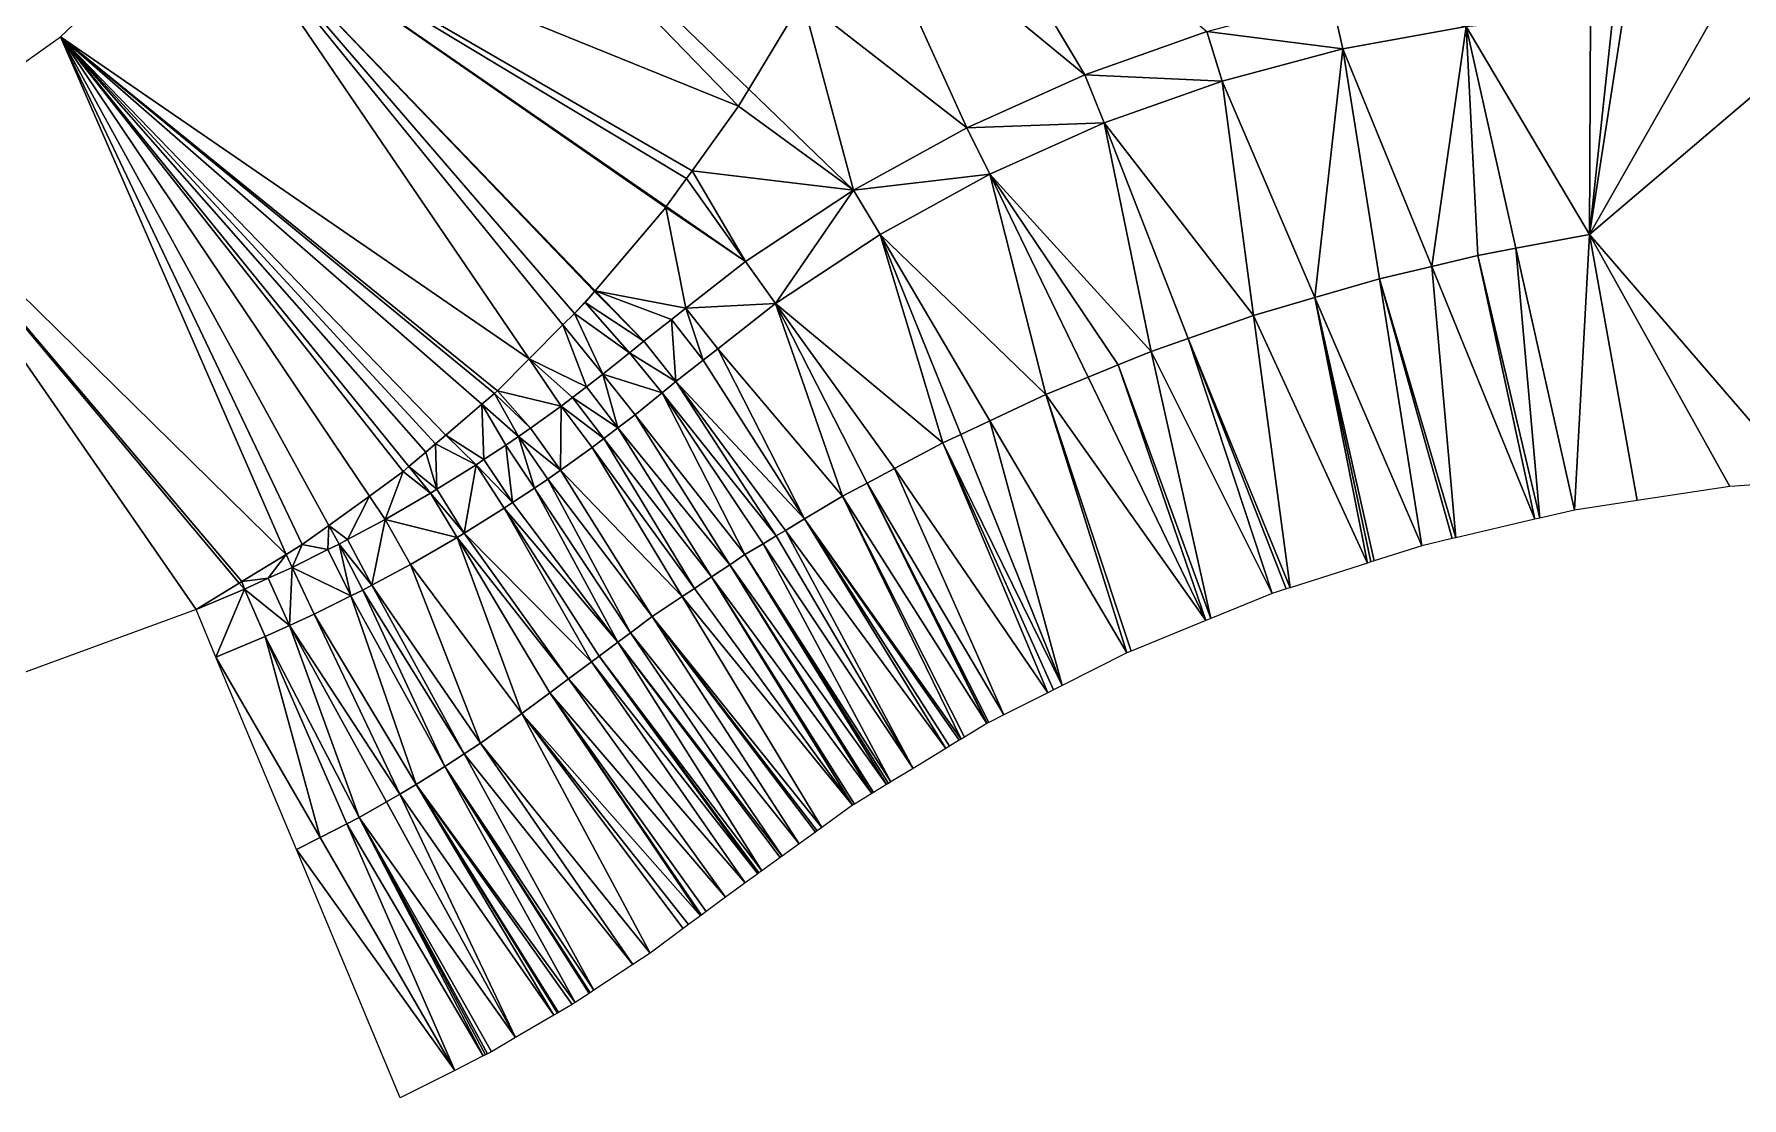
# Model space of a CAD drawing. Header units: millimetres. Extents: x 236046 to 236475, y 140480 to 140633.
# Drawn here: x 236217.02 to 236233.54, y 140528.39 to 140538.68 of the extents above; entities that cross this region are included whole.
import ezdxf

# ---------------------------------------------------------------- set-up
doc = ezdxf.new("R2010")
doc.units = ezdxf.units.MM
doc.layers.add('pas de calque', color=7, linetype='Continuous')

msp = doc.modelspace()

# ---------------------------------------------------------------- linework, layer by layer
at = {"layer": 'pas de calque'}
for points in [[(236218.74, 140540.048, 76.063), (236220.08, 140541.852, 76.058), (236223.834, 140537.98, 75.907), (236218.74, 140540.048, 76.063)], [(236223.934, 140538.145, 75.908), (236220.08, 140541.852, 76.058), (236224.455, 140539.011, 75.91), (236223.934, 140538.145, 75.908)], [(236223.834, 140537.98, 75.907), (236220.08, 140541.852, 76.058), (236223.934, 140538.145, 75.908), (236223.834, 140537.98, 75.907)], [(236224.992, 140540.088, 75.916), (236225.441, 140541.205, 75.924), (236227.187, 140538.284, 75.854), (236224.992, 140540.088, 75.916)], [(236227.187, 140538.284, 75.854), (236225.441, 140541.205, 75.924), (236228.366, 140538.702, 75.84), (236227.187, 140538.284, 75.854)], [(236224.455, 140539.011, 75.91), (236224.992, 140540.088, 75.916), (236226.045, 140537.772, 75.867), (236224.455, 140539.011, 75.91)], [(236224.992, 140540.088, 75.916), (236227.187, 140538.284, 75.854), (236226.045, 140537.772, 75.867), (236224.992, 140540.088, 75.916)], [(236217.276, 140538.653, 76.079), (236218.74, 140540.048, 76.063), (236221.811, 140535.538, 75.909), (236217.276, 140538.653, 76.079)], [(236218.74, 140540.048, 76.063), (236223.834, 140537.98, 75.907), (236223.386, 140537.356, 75.906), (236218.74, 140540.048, 76.063)], [(236223.333, 140537.282, 75.906), (236218.74, 140540.048, 76.063), (236223.386, 140537.356, 75.906), (236223.333, 140537.282, 75.906)], [(236223.137, 140537.01, 75.906), (236218.74, 140540.048, 76.063), (236223.333, 140537.282, 75.906), (236223.137, 140537.01, 75.906)], [(236223.137, 140537.01, 75.906), (236223.132, 140537.002, 75.906), (236218.74, 140540.048, 76.063), (236223.137, 140537.01, 75.906)], [(236218.74, 140540.048, 76.063), (236223.132, 140537.002, 75.906), (236222.449, 140536.196, 75.908), (236218.74, 140540.048, 76.063)], [(236218.74, 140540.048, 76.063), (236222.449, 140536.196, 75.908), (236222.443, 140536.189, 75.908), (236218.74, 140540.048, 76.063)], [(236222.247, 140535.977, 75.91), (236218.74, 140540.048, 76.063), (236222.443, 140536.189, 75.908), (236222.247, 140535.977, 75.91)], [(236222.247, 140535.977, 75.91), (236222.137, 140535.866, 75.909), (236218.74, 140540.048, 76.063), (236222.247, 140535.977, 75.91)], [(236221.811, 140535.538, 75.909), (236218.74, 140540.048, 76.063), (236222.137, 140535.866, 75.909), (236221.811, 140535.538, 75.909)], [(236224.948, 140537.169, 75.877), (236223.934, 140538.145, 75.908), (236224.455, 140539.011, 75.91), (236224.948, 140537.169, 75.877)], [(236224.455, 140539.011, 75.91), (236226.045, 140537.772, 75.867), (236224.948, 140537.169, 75.877), (236224.455, 140539.011, 75.91)], [(236228.366, 140538.702, 75.84), (236229.575, 140539.024, 75.824), (236229.684, 140538.535, 75.824), (236228.366, 140538.702, 75.84)], [(236229.575, 140539.024, 75.824), (236230.876, 140538.751, 75.806), (236229.684, 140538.535, 75.824), (236229.575, 140539.024, 75.824)], [(236232.071, 140536.741, 75.826), (236230.876, 140538.751, 75.806), (236232.081, 140538.87, 75.787), (236232.071, 140536.741, 75.826)], [(236232.071, 140536.741, 75.826), (236233.292, 140538.891, 75.766), (236234.51, 140538.815, 75.744), (236232.071, 140536.741, 75.826)], [(236233.292, 140538.891, 75.766), (236232.071, 140536.741, 75.826), (236232.401, 140538.886, 75.781), (236233.292, 140538.891, 75.766)], [(236232.071, 140536.741, 75.826), (236232.3, 140538.881, 75.783), (236232.401, 140538.886, 75.781), (236232.071, 140536.741, 75.826)], [(236232.071, 140536.741, 75.826), (236232.081, 140538.87, 75.787), (236232.3, 140538.881, 75.783), (236232.071, 140536.741, 75.826)], [(236234.131, 140534.353, 75.833), (236232.071, 140536.741, 75.826), (236234.51, 140538.815, 75.744), (236234.131, 140534.353, 75.833)], [(236219.46, 140533.648, 75.92), (236215.581, 140537.449, 76.089), (236217.276, 140538.653, 76.079), (236219.46, 140533.648, 75.92)], [(236221.504, 140535.23, 75.908), (236217.276, 140538.653, 76.079), (236221.811, 140535.538, 75.909), (236221.504, 140535.23, 75.908)], [(236221.504, 140535.23, 75.908), (236221.473, 140535.204, 75.908), (236217.276, 140538.653, 76.079), (236221.504, 140535.23, 75.908)], [(236221.351, 140535.1, 75.91), (236217.276, 140538.653, 76.079), (236221.473, 140535.204, 75.908), (236221.351, 140535.1, 75.91)], [(236221.002, 140534.801, 75.91), (236217.276, 140538.653, 76.079), (236221.351, 140535.1, 75.91), (236221.002, 140534.801, 75.91)], [(236217.276, 140538.653, 76.079), (236221.002, 140534.801, 75.91), (236220.904, 140534.718, 75.91), (236217.276, 140538.653, 76.079)], [(236220.809, 140534.636, 75.912), (236217.276, 140538.653, 76.079), (236220.904, 140534.718, 75.91), (236220.809, 140534.636, 75.912)], [(236217.276, 140538.653, 76.079), (236220.809, 140534.636, 75.912), (236220.647, 140534.497, 75.912), (236217.276, 140538.653, 76.079)], [(236220.647, 140534.497, 75.912), (236220.589, 140534.448, 75.912), (236217.276, 140538.653, 76.079), (236220.647, 140534.497, 75.912)], [(236217.276, 140538.653, 76.079), (236220.589, 140534.448, 75.912), (236220.264, 140534.212, 75.915), (236217.276, 140538.653, 76.079)], [(236220.264, 140534.212, 75.915), (236219.87, 140533.927, 75.917), (236217.276, 140538.653, 76.079), (236220.264, 140534.212, 75.915)], [(236219.87, 140533.927, 75.917), (236219.614, 140533.742, 75.919), (236217.276, 140538.653, 76.079), (236219.87, 140533.927, 75.917)], [(236219.614, 140533.742, 75.919), (236219.46, 140533.648, 75.92), (236217.276, 140538.653, 76.079), (236219.614, 140533.742, 75.919)], [(236228.366, 140538.702, 75.84), (236228.514, 140538.224, 75.84), (236227.187, 140538.284, 75.854), (236228.366, 140538.702, 75.84)], [(236229.684, 140538.535, 75.824), (236228.514, 140538.224, 75.84), (236228.366, 140538.702, 75.84), (236229.684, 140538.535, 75.824)], [(236230.543, 140536.432, 75.842), (236229.684, 140538.535, 75.824), (236230.876, 140538.751, 75.806), (236230.543, 140536.432, 75.842)], [(236230.99, 140536.539, 75.837), (236230.543, 140536.432, 75.842), (236230.876, 140538.751, 75.806), (236230.99, 140536.539, 75.837)], [(236230.99, 140536.539, 75.837), (236230.876, 140538.751, 75.806), (236231.357, 140536.608, 75.833), (236230.99, 140536.539, 75.837)], [(236231.357, 140536.608, 75.833), (236230.876, 140538.751, 75.806), (236232.071, 140536.741, 75.826), (236231.357, 140536.608, 75.833)], [(236229.413, 140536.133, 75.854), (236228.514, 140538.224, 75.84), (236229.684, 140538.535, 75.824), (236229.413, 140536.133, 75.854)], [(236229.413, 140536.133, 75.854), (236229.684, 140538.535, 75.824), (236230.037, 140536.311, 75.847), (236229.413, 140536.133, 75.854)], [(236230.037, 140536.311, 75.847), (236229.684, 140538.535, 75.824), (236230.543, 140536.432, 75.842), (236230.037, 140536.311, 75.847)], [(236226.045, 140537.772, 75.867), (236227.187, 140538.284, 75.854), (236227.373, 140537.819, 75.854), (236226.045, 140537.772, 75.867)], [(236227.373, 140537.819, 75.854), (236227.187, 140538.284, 75.854), (236228.514, 140538.224, 75.84), (236227.373, 140537.819, 75.854)], [(236223.934, 140538.145, 75.908), (236224.948, 140537.169, 75.877), (236223.834, 140537.98, 75.907), (236223.934, 140538.145, 75.908)], [(236228.514, 140538.224, 75.84), (236228.819, 140535.956, 75.86), (236227.373, 140537.819, 75.854), (236228.514, 140538.224, 75.84)], [(236228.819, 140535.956, 75.86), (236228.514, 140538.224, 75.84), (236229.413, 140536.133, 75.854), (236228.819, 140535.956, 75.86)], [(236223.834, 140537.98, 75.907), (236224.948, 140537.169, 75.877), (236223.386, 140537.356, 75.906), (236223.834, 140537.98, 75.907)], [(236226.045, 140537.772, 75.867), (236226.268, 140537.324, 75.867), (236224.948, 140537.169, 75.877), (236226.045, 140537.772, 75.867)], [(236226.268, 140537.324, 75.867), (236226.045, 140537.772, 75.867), (236227.373, 140537.819, 75.854), (236226.268, 140537.324, 75.867)], [(236227.373, 140537.819, 75.854), (236227.827, 140535.609, 75.871), (236226.268, 140537.324, 75.867), (236227.373, 140537.819, 75.854)], [(236227.827, 140535.609, 75.871), (236227.373, 140537.819, 75.854), (236228.188, 140535.735, 75.867), (236227.827, 140535.609, 75.871)], [(236228.188, 140535.735, 75.867), (236227.373, 140537.819, 75.854), (236228.819, 140535.956, 75.86), (236228.188, 140535.735, 75.867)], [(236219.46, 140533.648, 75.92), (236219.029, 140533.385, 75.924), (236215.581, 140537.449, 76.089), (236219.46, 140533.648, 75.92)], [(236219.004, 140533.37, 75.924), (236215.581, 140537.449, 76.089), (236219.029, 140533.385, 75.924), (236219.004, 140533.37, 75.924)], [(236219.004, 140533.37, 75.924), (236218.586, 140533.116, 75.928), (236215.581, 140537.449, 76.089), (236219.004, 140533.37, 75.924)], [(236215.581, 140537.449, 76.089), (236218.586, 140533.116, 75.928), (236216.542, 140532.368, 75.975), (236215.581, 140537.449, 76.089)], [(236223.333, 140537.282, 75.906), (236223.903, 140536.48, 75.887), (236223.137, 140537.01, 75.906), (236223.333, 140537.282, 75.906)], [(236223.386, 140537.356, 75.906), (236223.903, 140536.48, 75.887), (236223.333, 140537.282, 75.906), (236223.386, 140537.356, 75.906)], [(236223.386, 140537.356, 75.906), (236224.948, 140537.169, 75.877), (236223.903, 140536.48, 75.887), (236223.386, 140537.356, 75.906)], [(236225.206, 140536.741, 75.877), (236224.948, 140537.169, 75.877), (236226.268, 140537.324, 75.867), (236225.206, 140536.741, 75.877)], [(236226.268, 140537.324, 75.867), (236226.809, 140535.193, 75.882), (236225.206, 140536.741, 75.877), (236226.268, 140537.324, 75.867)], [(236226.268, 140537.324, 75.867), (236227.219, 140535.361, 75.877), (236226.809, 140535.193, 75.882), (236226.268, 140537.324, 75.867)], [(236226.268, 140537.324, 75.867), (236227.51, 140535.48, 75.874), (236227.219, 140535.361, 75.877), (236226.268, 140537.324, 75.867)], [(236226.268, 140537.324, 75.867), (236227.827, 140535.609, 75.871), (236227.51, 140535.48, 75.874), (236226.268, 140537.324, 75.867)], [(236224.195, 140536.074, 75.887), (236223.903, 140536.48, 75.887), (236224.948, 140537.169, 75.877), (236224.195, 140536.074, 75.887)], [(236224.948, 140537.169, 75.877), (236225.206, 140536.741, 75.877), (236224.195, 140536.074, 75.887), (236224.948, 140537.169, 75.877)], [(236222.449, 140536.196, 75.908), (236223.132, 140537.002, 75.906), (236223.326, 140536.029, 75.892), (236222.449, 140536.196, 75.908)], [(236223.132, 140537.002, 75.906), (236223.137, 140537.01, 75.906), (236223.903, 140536.48, 75.887), (236223.132, 140537.002, 75.906)], [(236223.903, 140536.48, 75.887), (236223.326, 140536.029, 75.892), (236223.132, 140537.002, 75.906), (236223.903, 140536.48, 75.887)], [(236224.195, 140536.074, 75.887), (236225.206, 140536.741, 75.877), (236225.813, 140534.727, 75.893), (236224.195, 140536.074, 75.887)], [(236225.813, 140534.727, 75.893), (236225.206, 140536.741, 75.877), (236225.987, 140534.808, 75.891), (236225.813, 140534.727, 75.893)], [(236225.987, 140534.808, 75.891), (236225.206, 140536.741, 75.877), (236226.268, 140534.94, 75.888), (236225.987, 140534.808, 75.891)], [(236225.206, 140536.741, 75.877), (236226.809, 140535.193, 75.882), (236226.268, 140534.94, 75.888), (236225.206, 140536.741, 75.877)], [(236231.925, 140534.076, 75.861), (236231.357, 140536.608, 75.833), (236232.071, 140536.741, 75.826), (236231.925, 140534.076, 75.861)], [(236232.532, 140534.168, 75.853), (236231.925, 140534.076, 75.861), (236232.071, 140536.741, 75.826), (236232.532, 140534.168, 75.853)], [(236232.532, 140534.168, 75.853), (236232.071, 140536.741, 75.826), (236233.427, 140534.303, 75.842), (236232.532, 140534.168, 75.853)], [(236232.071, 140536.741, 75.826), (236234.131, 140534.353, 75.833), (236233.427, 140534.303, 75.842), (236232.071, 140536.741, 75.826)], [(236223.903, 140536.48, 75.887), (236224.195, 140536.074, 75.887), (236223.326, 140536.029, 75.892), (236223.903, 140536.48, 75.887)], [(236230.99, 140536.539, 75.837), (236231.542, 140533.987, 75.866), (236230.543, 140536.432, 75.842), (236230.99, 140536.539, 75.837)], [(236231.589, 140533.998, 75.865), (236230.99, 140536.539, 75.837), (236231.357, 140536.608, 75.833), (236231.589, 140533.998, 75.865)], [(236231.589, 140533.998, 75.865), (236231.542, 140533.987, 75.866), (236230.99, 140536.539, 75.837), (236231.589, 140533.998, 75.865)], [(236231.357, 140536.608, 75.833), (236231.925, 140534.076, 75.861), (236231.589, 140533.998, 75.865), (236231.357, 140536.608, 75.833)], [(236229.413, 140536.133, 75.854), (236230.037, 140536.311, 75.847), (236230.446, 140533.731, 75.88), (236229.413, 140536.133, 75.854)], [(236230.037, 140536.311, 75.847), (236230.543, 140536.432, 75.842), (236230.778, 140533.808, 75.876), (236230.037, 140536.311, 75.847)], [(236230.446, 140533.731, 75.88), (236230.037, 140536.311, 75.847), (236230.741, 140533.8, 75.876), (236230.446, 140533.731, 75.88)], [(236230.778, 140533.808, 75.876), (236230.741, 140533.8, 75.876), (236230.037, 140536.311, 75.847), (236230.778, 140533.808, 75.876)], [(236230.778, 140533.808, 75.876), (236230.543, 140536.432, 75.842), (236231.542, 140533.987, 75.866), (236230.778, 140533.808, 75.876)], [(236222.443, 140536.189, 75.908), (236222.353, 140536.083, 75.909), (236222.247, 140535.977, 75.91), (236222.443, 140536.189, 75.908)], [(236222.918, 140535.709, 75.893), (236222.353, 140536.083, 75.909), (236222.443, 140536.189, 75.908), (236222.918, 140535.709, 75.893)], [(236222.443, 140536.189, 75.908), (236222.449, 140536.196, 75.908), (236222.918, 140535.709, 75.893), (236222.443, 140536.189, 75.908)], [(236222.449, 140536.196, 75.908), (236223.187, 140535.92, 75.892), (236222.918, 140535.709, 75.893), (236222.449, 140536.196, 75.908)], [(236222.449, 140536.196, 75.908), (236223.326, 140536.029, 75.892), (236223.187, 140535.92, 75.892), (236222.449, 140536.196, 75.908)], [(236229.413, 140536.133, 75.854), (236229.923, 140533.564, 75.887), (236228.819, 140535.956, 75.86), (236229.413, 140536.133, 75.854)], [(236229.954, 140533.574, 75.886), (236229.923, 140533.564, 75.887), (236229.413, 140536.133, 75.854), (236229.954, 140533.574, 75.886)], [(236229.986, 140533.584, 75.886), (236229.954, 140533.574, 75.886), (236229.413, 140536.133, 75.854), (236229.986, 140533.584, 75.886)], [(236229.413, 140536.133, 75.854), (236230.446, 140533.731, 75.88), (236229.986, 140533.584, 75.886), (236229.413, 140536.133, 75.854)], [(236222.524, 140535.39, 75.894), (236222.137, 140535.866, 75.909), (236222.247, 140535.977, 75.91), (236222.524, 140535.39, 75.894)], [(236222.247, 140535.977, 75.91), (236222.353, 140536.083, 75.909), (236222.78, 140535.598, 75.893), (236222.247, 140535.977, 75.91)], [(236222.247, 140535.977, 75.91), (236222.78, 140535.598, 75.893), (236222.524, 140535.39, 75.894), (236222.247, 140535.977, 75.91)], [(236222.353, 140536.083, 75.909), (236222.918, 140535.709, 75.893), (236222.78, 140535.598, 75.893), (236222.353, 140536.083, 75.909)], [(236223.187, 140535.92, 75.892), (236223.326, 140536.029, 75.892), (236223.495, 140535.526, 75.892), (236223.187, 140535.92, 75.892)], [(236223.634, 140535.635, 75.892), (236223.326, 140536.029, 75.892), (236224.195, 140536.074, 75.887), (236223.634, 140535.635, 75.892)], [(236223.495, 140535.526, 75.892), (236223.326, 140536.029, 75.892), (236223.634, 140535.635, 75.892), (236223.495, 140535.526, 75.892)], [(236224.195, 140536.074, 75.887), (236224.841, 140534.21, 75.904), (236223.634, 140535.635, 75.892), (236224.195, 140536.074, 75.887)], [(236224.195, 140536.074, 75.887), (236225.08, 140534.337, 75.901), (236224.841, 140534.21, 75.904), (236224.195, 140536.074, 75.887)], [(236225.08, 140534.337, 75.901), (236224.195, 140536.074, 75.887), (236225.344, 140534.477, 75.898), (236225.08, 140534.337, 75.901)], [(236224.195, 140536.074, 75.887), (236225.813, 140534.727, 75.893), (236225.344, 140534.477, 75.898), (236224.195, 140536.074, 75.887)], [(236228.188, 140535.735, 75.867), (236228.819, 140535.956, 75.86), (236229.173, 140533.325, 75.896), (236228.188, 140535.735, 75.867)], [(236228.819, 140535.956, 75.86), (236229.923, 140533.564, 75.887), (236229.173, 140533.325, 75.896), (236228.819, 140535.956, 75.86)], [(236221.811, 140535.538, 75.909), (236222.137, 140535.866, 75.909), (236222.365, 140535.268, 75.894), (236221.811, 140535.538, 75.909)], [(236222.137, 140535.866, 75.909), (236222.524, 140535.39, 75.894), (236222.365, 140535.268, 75.894), (236222.137, 140535.866, 75.909)], [(236223.187, 140535.92, 75.892), (236223.229, 140535.319, 75.893), (236222.918, 140535.709, 75.893), (236223.187, 140535.92, 75.892)], [(236223.187, 140535.92, 75.892), (236223.495, 140535.526, 75.892), (236223.229, 140535.319, 75.893), (236223.187, 140535.92, 75.892)], [(236222.78, 140535.598, 75.893), (236222.918, 140535.709, 75.893), (236223.229, 140535.319, 75.893), (236222.78, 140535.598, 75.893)], [(236223.495, 140535.526, 75.892), (236223.634, 140535.635, 75.892), (236224.474, 140533.991, 75.909), (236223.495, 140535.526, 75.892)], [(236224.474, 140533.991, 75.909), (236223.634, 140535.635, 75.892), (236224.841, 140534.21, 75.904), (236224.474, 140533.991, 75.909)], [(236228.188, 140535.735, 75.867), (236228.999, 140533.27, 75.899), (236227.827, 140535.609, 75.871), (236228.188, 140535.735, 75.867)], [(236228.999, 140533.27, 75.899), (236228.188, 140535.735, 75.867), (236229.135, 140533.313, 75.897), (236228.999, 140533.27, 75.899)], [(236229.135, 140533.313, 75.897), (236228.188, 140535.735, 75.867), (236229.173, 140533.325, 75.896), (236229.135, 140533.313, 75.897)], [(236222.121, 140535.082, 75.896), (236221.504, 140535.23, 75.908), (236221.811, 140535.538, 75.909), (236222.121, 140535.082, 75.896)], [(236221.811, 140535.538, 75.909), (236222.365, 140535.268, 75.894), (236222.23, 140535.165, 75.896), (236221.811, 140535.538, 75.909)], [(236221.811, 140535.538, 75.909), (236222.23, 140535.165, 75.896), (236222.121, 140535.082, 75.896), (236221.811, 140535.538, 75.909)], [(236222.524, 140535.39, 75.894), (236222.78, 140535.598, 75.893), (236223.096, 140535.21, 75.893), (236222.524, 140535.39, 75.894)], [(236222.78, 140535.598, 75.893), (236223.229, 140535.319, 75.893), (236223.096, 140535.21, 75.893), (236222.78, 140535.598, 75.893)], [(236223.229, 140535.319, 75.893), (236223.495, 140535.526, 75.892), (236224.474, 140533.991, 75.909), (236223.229, 140535.319, 75.893)], [(236227.219, 140535.361, 75.877), (236227.51, 140535.48, 75.874), (236228.359, 140533.008, 75.907), (236227.219, 140535.361, 75.877)], [(236227.827, 140535.609, 75.871), (236228.406, 140533.027, 75.907), (236227.51, 140535.48, 75.874), (236227.827, 140535.609, 75.871)], [(236228.359, 140533.008, 75.907), (236227.51, 140535.48, 75.874), (236228.406, 140533.027, 75.907), (236228.359, 140533.008, 75.907)], [(236228.406, 140533.027, 75.907), (236227.827, 140535.609, 75.871), (236228.999, 140533.27, 75.899), (236228.406, 140533.027, 75.907)], [(236222.668, 140534.87, 75.894), (236222.365, 140535.268, 75.894), (236222.524, 140535.39, 75.894), (236222.668, 140534.87, 75.894)], [(236222.524, 140535.39, 75.894), (236223.096, 140535.21, 75.893), (236222.834, 140534.997, 75.894), (236222.524, 140535.39, 75.894)], [(236222.524, 140535.39, 75.894), (236222.834, 140534.997, 75.894), (236222.668, 140534.87, 75.894), (236222.524, 140535.39, 75.894)], [(236223.096, 140535.21, 75.893), (236223.229, 140535.319, 75.893), (236224.2, 140533.827, 75.912), (236223.096, 140535.21, 75.893)], [(236224.289, 140533.88, 75.911), (236224.2, 140533.827, 75.912), (236223.229, 140535.319, 75.893), (236224.289, 140533.88, 75.911)], [(236224.474, 140533.991, 75.909), (236224.289, 140533.88, 75.911), (236223.229, 140535.319, 75.893), (236224.474, 140533.991, 75.909)], [(236228.359, 140533.008, 75.907), (236226.809, 140535.193, 75.882), (236227.219, 140535.361, 75.877), (236228.359, 140533.008, 75.907)], [(236221.473, 140535.204, 75.908), (236221.708, 140534.788, 75.898), (236221.351, 140535.1, 75.91), (236221.473, 140535.204, 75.908)], [(236221.823, 140534.869, 75.897), (236221.473, 140535.204, 75.908), (236221.504, 140535.23, 75.908), (236221.823, 140534.869, 75.897)], [(236221.823, 140534.869, 75.897), (236221.708, 140534.788, 75.898), (236221.473, 140535.204, 75.908), (236221.823, 140534.869, 75.897)], [(236221.823, 140534.869, 75.897), (236221.504, 140535.23, 75.908), (236222.121, 140535.082, 75.896), (236221.823, 140534.869, 75.897)], [(236222.533, 140534.767, 75.896), (236222.121, 140535.082, 75.896), (236222.23, 140535.165, 75.896), (236222.533, 140534.767, 75.896)], [(236222.365, 140535.268, 75.894), (236222.668, 140534.87, 75.894), (236222.23, 140535.165, 75.896), (236222.365, 140535.268, 75.894)], [(236222.23, 140535.165, 75.896), (236222.668, 140534.87, 75.894), (236222.533, 140534.767, 75.896), (236222.23, 140535.165, 75.896)], [(236223.096, 140535.21, 75.893), (236223.898, 140533.646, 75.915), (236222.834, 140534.997, 75.894), (236223.096, 140535.21, 75.893)], [(236223.898, 140533.646, 75.915), (236223.096, 140535.21, 75.893), (236224.073, 140533.75, 75.913), (236223.898, 140533.646, 75.915)], [(236224.073, 140533.75, 75.913), (236223.096, 140535.21, 75.893), (236224.2, 140533.827, 75.912), (236224.073, 140533.75, 75.913)], [(236227.593, 140532.695, 75.918), (236226.268, 140534.94, 75.888), (236226.809, 140535.193, 75.882), (236227.593, 140532.695, 75.918)], [(236227.593, 140532.695, 75.918), (236226.809, 140535.193, 75.882), (236227.635, 140532.712, 75.917), (236227.593, 140532.695, 75.918)], [(236227.635, 140532.712, 75.917), (236226.809, 140535.193, 75.882), (236228.359, 140533.008, 75.907), (236227.635, 140532.712, 75.917)], [(236221.002, 140534.801, 75.91), (236221.351, 140535.1, 75.91), (236221.372, 140534.564, 75.901), (236221.002, 140534.801, 75.91)], [(236221.583, 140534.704, 75.9), (236221.351, 140535.1, 75.91), (236221.708, 140534.788, 75.898), (236221.583, 140534.704, 75.9)], [(236221.583, 140534.704, 75.9), (236221.372, 140534.564, 75.901), (236221.351, 140535.1, 75.91), (236221.583, 140534.704, 75.9)], [(236222.113, 140534.462, 75.897), (236221.823, 140534.869, 75.897), (236222.121, 140535.082, 75.896), (236222.113, 140534.462, 75.897)], [(236222.121, 140535.082, 75.896), (236222.418, 140534.68, 75.896), (236222.113, 140534.462, 75.897), (236222.121, 140535.082, 75.896)], [(236222.418, 140534.68, 75.896), (236222.121, 140535.082, 75.896), (236222.533, 140534.767, 75.896), (236222.418, 140534.68, 75.896)], [(236223.75, 140533.547, 75.917), (236222.668, 140534.87, 75.894), (236222.834, 140534.997, 75.894), (236223.75, 140533.547, 75.917)], [(236223.898, 140533.646, 75.915), (236223.75, 140533.547, 75.917), (236222.834, 140534.997, 75.894), (236223.898, 140533.646, 75.915)], [(236221.297, 140534.514, 75.901), (236220.904, 140534.718, 75.91), (236221.002, 140534.801, 75.91), (236221.297, 140534.514, 75.901)], [(236221.297, 140534.514, 75.901), (236221.002, 140534.801, 75.91), (236221.372, 140534.564, 75.901), (236221.297, 140534.514, 75.901)], [(236221.823, 140534.869, 75.897), (236222.113, 140534.462, 75.897), (236221.708, 140534.788, 75.898), (236221.823, 140534.869, 75.897)], [(236223.575, 140533.43, 75.919), (236222.533, 140534.767, 75.896), (236222.668, 140534.87, 75.894), (236223.575, 140533.43, 75.919)], [(236222.668, 140534.87, 75.894), (236223.75, 140533.547, 75.917), (236223.575, 140533.43, 75.919), (236222.668, 140534.87, 75.894)], [(236226.968, 140532.38, 75.926), (236225.813, 140534.727, 75.893), (236225.987, 140534.808, 75.891), (236226.968, 140532.38, 75.926)], [(236225.987, 140534.808, 75.891), (236226.268, 140534.94, 75.888), (236226.968, 140532.38, 75.926), (236225.987, 140534.808, 75.891)], [(236227.593, 140532.695, 75.918), (236226.968, 140532.38, 75.926), (236226.268, 140534.94, 75.888), (236227.593, 140532.695, 75.918)], [(236220.917, 140534.278, 75.904), (236220.647, 140534.497, 75.912), (236220.809, 140534.636, 75.912), (236220.917, 140534.278, 75.904)], [(236220.809, 140534.636, 75.912), (236220.904, 140534.718, 75.91), (236220.917, 140534.278, 75.904), (236220.809, 140534.636, 75.912)], [(236220.904, 140534.718, 75.91), (236221.297, 140534.514, 75.901), (236220.917, 140534.278, 75.904), (236220.904, 140534.718, 75.91)], [(236221.583, 140534.704, 75.9), (236221.649, 140534.148, 75.901), (236221.372, 140534.564, 75.901), (236221.583, 140534.704, 75.9)], [(236221.708, 140534.788, 75.898), (236221.86, 140534.288, 75.9), (236221.583, 140534.704, 75.9), (236221.708, 140534.788, 75.898)], [(236221.583, 140534.704, 75.9), (236221.86, 140534.288, 75.9), (236221.649, 140534.148, 75.901), (236221.583, 140534.704, 75.9)], [(236222.113, 140534.462, 75.897), (236221.992, 140534.376, 75.898), (236221.708, 140534.788, 75.898), (236222.113, 140534.462, 75.897)], [(236221.708, 140534.788, 75.898), (236221.992, 140534.376, 75.898), (236221.86, 140534.288, 75.9), (236221.708, 140534.788, 75.898)], [(236222.418, 140534.68, 75.896), (236223.29, 140533.239, 75.923), (236222.113, 140534.462, 75.897), (236222.418, 140534.68, 75.896)], [(236223.41, 140533.319, 75.921), (236222.418, 140534.68, 75.896), (236222.533, 140534.767, 75.896), (236223.41, 140533.319, 75.921)], [(236223.29, 140533.239, 75.923), (236222.418, 140534.68, 75.896), (236223.41, 140533.319, 75.921), (236223.29, 140533.239, 75.923)], [(236223.41, 140533.319, 75.921), (236222.533, 140534.767, 75.896), (236223.575, 140533.43, 75.919), (236223.41, 140533.319, 75.921)], [(236226.83, 140532.31, 75.928), (236225.344, 140534.477, 75.898), (236225.813, 140534.727, 75.893), (236226.83, 140532.31, 75.928)], [(236225.813, 140534.727, 75.893), (236226.883, 140532.337, 75.927), (236226.83, 140532.31, 75.928), (236225.813, 140534.727, 75.893)], [(236226.883, 140532.337, 75.927), (236225.813, 140534.727, 75.893), (236226.968, 140532.38, 75.926), (236226.883, 140532.337, 75.927)], [(236220.855, 140534.24, 75.905), (236220.589, 140534.448, 75.912), (236220.647, 140534.497, 75.912), (236220.855, 140534.24, 75.905)], [(236220.647, 140534.497, 75.912), (236220.917, 140534.278, 75.904), (236220.855, 140534.24, 75.905), (236220.647, 140534.497, 75.912)], [(236220.917, 140534.278, 75.904), (236221.297, 140534.514, 75.901), (236221.181, 140533.853, 75.904), (236220.917, 140534.278, 75.904)], [(236221.181, 140533.853, 75.904), (236221.297, 140534.514, 75.901), (236221.568, 140534.094, 75.901), (236221.181, 140533.853, 75.904)], [(236221.372, 140534.564, 75.901), (236221.649, 140534.148, 75.901), (236221.297, 140534.514, 75.901), (236221.372, 140534.564, 75.901)], [(236221.568, 140534.094, 75.901), (236221.297, 140534.514, 75.901), (236221.649, 140534.148, 75.901), (236221.568, 140534.094, 75.901)], [(236225.344, 140534.477, 75.898), (236226.402, 140532.095, 75.934), (236225.08, 140534.337, 75.901), (236225.344, 140534.477, 75.898)], [(236225.344, 140534.477, 75.898), (236226.83, 140532.31, 75.928), (236226.402, 140532.095, 75.934), (236225.344, 140534.477, 75.898)], [(236220.416, 140533.986, 75.909), (236220.264, 140534.212, 75.915), (236220.589, 140534.448, 75.912), (236220.416, 140533.986, 75.909)], [(236220.855, 140534.24, 75.905), (236220.416, 140533.986, 75.909), (236220.589, 140534.448, 75.912), (236220.855, 140534.24, 75.905)], [(236222.791, 140532.89, 75.929), (236221.86, 140534.288, 75.9), (236221.992, 140534.376, 75.898), (236222.791, 140532.89, 75.929)], [(236223.001, 140533.046, 75.926), (236221.992, 140534.376, 75.898), (236222.113, 140534.462, 75.897), (236223.001, 140533.046, 75.926)], [(236223.001, 140533.046, 75.926), (236222.791, 140532.89, 75.929), (236221.992, 140534.376, 75.898), (236223.001, 140533.046, 75.926)], [(236223.001, 140533.046, 75.926), (236222.113, 140534.462, 75.897), (236223.29, 140533.239, 75.923), (236223.001, 140533.046, 75.926)], [(236226.237, 140532.011, 75.936), (236224.841, 140534.21, 75.904), (236225.08, 140534.337, 75.901), (236226.237, 140532.011, 75.936)], [(236225.08, 140534.337, 75.901), (236226.242, 140532.014, 75.936), (236226.237, 140532.011, 75.936), (236225.08, 140534.337, 75.901)], [(236225.08, 140534.337, 75.901), (236226.259, 140532.022, 75.936), (236226.242, 140532.014, 75.936), (236225.08, 140534.337, 75.901)], [(236225.08, 140534.337, 75.901), (236226.402, 140532.095, 75.934), (236226.259, 140532.022, 75.936), (236225.08, 140534.337, 75.901)], [(236220.264, 140534.212, 75.915), (236220.052, 140533.791, 75.912), (236219.87, 140533.927, 75.917), (236220.264, 140534.212, 75.915)], [(236220.052, 140533.791, 75.912), (236220.264, 140534.212, 75.915), (236220.416, 140533.986, 75.909), (236220.052, 140533.791, 75.912)], [(236220.416, 140533.986, 75.909), (236220.855, 140534.24, 75.905), (236221.112, 140533.811, 75.905), (236220.416, 140533.986, 75.909)], [(236221.181, 140533.853, 75.904), (236220.855, 140534.24, 75.905), (236220.917, 140534.278, 75.904), (236221.181, 140533.853, 75.904)], [(236220.855, 140534.24, 75.905), (236221.181, 140533.853, 75.904), (236221.112, 140533.811, 75.905), (236220.855, 140534.24, 75.905)], [(236222.667, 140532.798, 75.931), (236221.568, 140534.094, 75.901), (236221.649, 140534.148, 75.901), (236222.667, 140532.798, 75.931)], [(236222.667, 140532.798, 75.931), (236221.649, 140534.148, 75.901), (236221.86, 140534.288, 75.9), (236222.667, 140532.798, 75.931)], [(236222.667, 140532.798, 75.931), (236221.86, 140534.288, 75.9), (236222.791, 140532.89, 75.929), (236222.667, 140532.798, 75.931)], [(236224.841, 140534.21, 75.904), (236225.989, 140531.86, 75.94), (236224.474, 140533.991, 75.909), (236224.841, 140534.21, 75.904)], [(236224.841, 140534.21, 75.904), (236226.022, 140531.88, 75.94), (236225.989, 140531.86, 75.94), (236224.841, 140534.21, 75.904)], [(236226.237, 140532.011, 75.936), (236226.022, 140531.88, 75.94), (236224.841, 140534.21, 75.904), (236226.237, 140532.011, 75.936)], [(236220.052, 140533.791, 75.912), (236220.416, 140533.986, 75.909), (236220.288, 140533.35, 75.912), (236220.052, 140533.791, 75.912)], [(236220.416, 140533.986, 75.909), (236220.66, 140533.549, 75.909), (236220.288, 140533.35, 75.912), (236220.416, 140533.986, 75.909)], [(236220.416, 140533.986, 75.909), (236221.112, 140533.811, 75.905), (236220.66, 140533.549, 75.909), (236220.416, 140533.986, 75.909)], [(236221.181, 140533.853, 75.904), (236221.568, 140534.094, 75.901), (236222.413, 140532.608, 75.934), (236221.181, 140533.853, 75.904)], [(236221.568, 140534.094, 75.901), (236222.488, 140532.664, 75.933), (236222.413, 140532.608, 75.934), (236221.568, 140534.094, 75.901)], [(236222.488, 140532.664, 75.933), (236221.568, 140534.094, 75.901), (236222.667, 140532.798, 75.931), (236222.488, 140532.664, 75.933)], [(236224.289, 140533.88, 75.911), (236224.474, 140533.991, 75.909), (236225.842, 140531.771, 75.942), (236224.289, 140533.88, 75.911)], [(236225.842, 140531.771, 75.942), (236224.474, 140533.991, 75.909), (236225.877, 140531.792, 75.942), (236225.842, 140531.771, 75.942)], [(236225.877, 140531.792, 75.942), (236224.474, 140533.991, 75.909), (236225.971, 140531.85, 75.94), (236225.877, 140531.792, 75.942)], [(236225.971, 140531.85, 75.94), (236224.474, 140533.991, 75.909), (236225.989, 140531.86, 75.94), (236225.971, 140531.85, 75.94)], [(236219.87, 140533.927, 75.917), (236219.863, 140533.694, 75.914), (236219.614, 140533.742, 75.919), (236219.87, 140533.927, 75.917)], [(236219.863, 140533.694, 75.914), (236219.87, 140533.927, 75.917), (236219.97, 140533.747, 75.913), (236219.863, 140533.694, 75.914)], [(236219.97, 140533.747, 75.913), (236219.87, 140533.927, 75.917), (236220.052, 140533.791, 75.912), (236219.97, 140533.747, 75.913)], [(236220.66, 140533.549, 75.909), (236221.112, 140533.811, 75.905), (236221.74, 140532.108, 75.942), (236220.66, 140533.549, 75.909)], [(236221.181, 140533.853, 75.904), (236222.192, 140532.444, 75.937), (236221.112, 140533.811, 75.905), (236221.181, 140533.853, 75.904)], [(236221.112, 140533.811, 75.905), (236222.011, 140532.309, 75.939), (236221.74, 140532.108, 75.942), (236221.112, 140533.811, 75.905)], [(236222.192, 140532.444, 75.937), (236222.011, 140532.309, 75.939), (236221.112, 140533.811, 75.905), (236222.192, 140532.444, 75.937)], [(236221.181, 140533.853, 75.904), (236222.413, 140532.608, 75.934), (236222.192, 140532.444, 75.937), (236221.181, 140533.853, 75.904)], [(236224.2, 140533.827, 75.912), (236225.526, 140531.578, 75.947), (236224.073, 140533.75, 75.913), (236224.2, 140533.827, 75.912)], [(236224.2, 140533.827, 75.912), (236224.289, 140533.88, 75.911), (236225.526, 140531.578, 75.947), (236224.2, 140533.827, 75.912)], [(236225.526, 140531.578, 75.947), (236224.289, 140533.88, 75.911), (236225.842, 140531.771, 75.942), (236225.526, 140531.578, 75.947)], [(236219.284, 140533.416, 75.92), (236219.029, 140533.385, 75.924), (236219.46, 140533.648, 75.92), (236219.284, 140533.416, 75.92)], [(236219.46, 140533.648, 75.92), (236219.515, 140533.522, 75.918), (236219.284, 140533.416, 75.92), (236219.46, 140533.648, 75.92)], [(236219.46, 140533.648, 75.92), (236219.614, 140533.742, 75.919), (236219.515, 140533.522, 75.918), (236219.46, 140533.648, 75.92)], [(236219.515, 140533.522, 75.918), (236219.614, 140533.742, 75.919), (236219.863, 140533.694, 75.914), (236219.515, 140533.522, 75.918)], [(236219.515, 140533.522, 75.918), (236219.863, 140533.694, 75.914), (236220.085, 140533.246, 75.914), (236219.515, 140533.522, 75.918)], [(236220.085, 140533.246, 75.914), (236219.863, 140533.694, 75.914), (236219.97, 140533.747, 75.913), (236220.085, 140533.246, 75.914)], [(236219.97, 140533.747, 75.913), (236220.052, 140533.791, 75.912), (236220.288, 140533.35, 75.912), (236219.97, 140533.747, 75.913)], [(236219.97, 140533.747, 75.913), (236220.288, 140533.35, 75.912), (236220.199, 140533.302, 75.913), (236219.97, 140533.747, 75.913)], [(236220.085, 140533.246, 75.914), (236219.97, 140533.747, 75.913), (236220.199, 140533.302, 75.913), (236220.085, 140533.246, 75.914)], [(236223.75, 140533.547, 75.917), (236223.898, 140533.646, 75.915), (236225.267, 140531.421, 75.951), (236223.75, 140533.547, 75.917)], [(236223.898, 140533.646, 75.915), (236224.073, 140533.75, 75.913), (236225.311, 140531.448, 75.95), (236223.898, 140533.646, 75.915)], [(236225.267, 140531.421, 75.951), (236223.898, 140533.646, 75.915), (236225.287, 140531.433, 75.95), (236225.267, 140531.421, 75.951)], [(236225.311, 140531.448, 75.95), (236225.287, 140531.433, 75.95), (236223.898, 140533.646, 75.915), (236225.311, 140531.448, 75.95)], [(236225.311, 140531.448, 75.95), (236224.073, 140533.75, 75.913), (236225.526, 140531.578, 75.947), (236225.311, 140531.448, 75.95)], [(236219.492, 140532.961, 75.92), (236219.284, 140533.416, 75.92), (236219.515, 140533.522, 75.918), (236219.492, 140532.961, 75.92)], [(236219.492, 140532.961, 75.92), (236219.515, 140533.522, 75.918), (236219.73, 140533.07, 75.918), (236219.492, 140532.961, 75.92)], [(236219.515, 140533.522, 75.918), (236220.085, 140533.246, 75.914), (236219.73, 140533.07, 75.918), (236219.515, 140533.522, 75.918)], [(236221.338, 140531.823, 75.947), (236220.288, 140533.35, 75.912), (236220.66, 140533.549, 75.909), (236221.338, 140531.823, 75.947)], [(236221.338, 140531.823, 75.947), (236220.66, 140533.549, 75.909), (236221.74, 140532.108, 75.942), (236221.338, 140531.823, 75.947)], [(236225.124, 140531.334, 75.953), (236223.575, 140533.43, 75.919), (236223.75, 140533.547, 75.917), (236225.124, 140531.334, 75.953)], [(236223.75, 140533.547, 75.917), (236225.141, 140531.345, 75.952), (236225.124, 140531.334, 75.953), (236223.75, 140533.547, 75.917)], [(236223.75, 140533.547, 75.917), (236225.267, 140531.421, 75.951), (236225.141, 140531.345, 75.952), (236223.75, 140533.547, 75.917)], [(236219.054, 140533.311, 75.923), (236218.586, 140533.116, 75.928), (236219.004, 140533.37, 75.924), (236219.054, 140533.311, 75.923)], [(236218.586, 140533.116, 75.928), (236219.054, 140533.311, 75.923), (236218.779, 140532.654, 75.928), (236218.586, 140533.116, 75.928)], [(236218.779, 140532.654, 75.928), (236219.054, 140533.311, 75.923), (236219.254, 140532.853, 75.923), (236218.779, 140532.654, 75.928)], [(236219.029, 140533.385, 75.924), (236219.054, 140533.311, 75.923), (236219.004, 140533.37, 75.924), (236219.029, 140533.385, 75.924)], [(236219.054, 140533.311, 75.923), (236219.029, 140533.385, 75.924), (236219.284, 140533.416, 75.92), (236219.054, 140533.311, 75.923)], [(236219.492, 140532.961, 75.92), (236219.054, 140533.311, 75.923), (236219.284, 140533.416, 75.92), (236219.492, 140532.961, 75.92)], [(236219.254, 140532.853, 75.923), (236219.054, 140533.311, 75.923), (236219.492, 140532.961, 75.92), (236219.254, 140532.853, 75.923)], [(236221.182, 140531.72, 75.949), (236220.199, 140533.302, 75.913), (236220.288, 140533.35, 75.912), (236221.182, 140531.72, 75.949)], [(236221.182, 140531.72, 75.949), (236220.288, 140533.35, 75.912), (236221.338, 140531.823, 75.947), (236221.182, 140531.72, 75.949)], [(236223.29, 140533.239, 75.923), (236223.41, 140533.319, 75.921), (236224.939, 140531.221, 75.955), (236223.29, 140533.239, 75.923)], [(236223.41, 140533.319, 75.921), (236223.575, 140533.43, 75.919), (236224.939, 140531.221, 75.955), (236223.41, 140533.319, 75.921)], [(236223.575, 140533.43, 75.919), (236224.958, 140531.233, 75.955), (236224.939, 140531.221, 75.955), (236223.575, 140533.43, 75.919)], [(236224.958, 140531.233, 75.955), (236223.575, 140533.43, 75.919), (236225.124, 140531.334, 75.953), (236224.958, 140531.233, 75.955)], [(236219.73, 140533.07, 75.918), (236220.085, 140533.246, 75.914), (236220.715, 140531.422, 75.955), (236219.73, 140533.07, 75.918)], [(236220.995, 140531.596, 75.951), (236220.085, 140533.246, 75.914), (236220.199, 140533.302, 75.913), (236220.995, 140531.596, 75.951)], [(236220.995, 140531.596, 75.951), (236220.715, 140531.422, 75.955), (236220.085, 140533.246, 75.914), (236220.995, 140531.596, 75.951)], [(236221.182, 140531.72, 75.949), (236220.995, 140531.596, 75.951), (236220.199, 140533.302, 75.913), (236221.182, 140531.72, 75.949)], [(236223.001, 140533.046, 75.926), (236223.29, 140533.239, 75.923), (236224.642, 140531.007, 75.96), (236223.001, 140533.046, 75.926)], [(236224.642, 140531.007, 75.96), (236223.29, 140533.239, 75.923), (236224.939, 140531.221, 75.955), (236224.642, 140531.007, 75.96)], [(236219.492, 140532.961, 75.92), (236219.73, 140533.07, 75.918), (236220.558, 140531.33, 75.957), (236219.492, 140532.961, 75.92)], [(236220.558, 140531.33, 75.957), (236219.73, 140533.07, 75.918), (236220.715, 140531.422, 75.955), (236220.558, 140531.33, 75.957)], [(236224.423, 140530.848, 75.963), (236222.791, 140532.89, 75.929), (236223.001, 140533.046, 75.926), (236224.423, 140530.848, 75.963)], [(236223.001, 140533.046, 75.926), (236224.581, 140530.963, 75.961), (236224.423, 140530.848, 75.963), (236223.001, 140533.046, 75.926)], [(236224.598, 140530.975, 75.961), (236224.581, 140530.963, 75.961), (236223.001, 140533.046, 75.926), (236224.598, 140530.975, 75.961)], [(236224.598, 140530.975, 75.961), (236223.001, 140533.046, 75.926), (236224.642, 140531.007, 75.96), (236224.598, 140530.975, 75.961)], [(236219.787, 140530.91, 75.966), (236218.779, 140532.654, 75.928), (236219.254, 140532.853, 75.923), (236219.787, 140530.91, 75.966)], [(236220.165, 140531.104, 75.961), (236219.254, 140532.853, 75.923), (236219.492, 140532.961, 75.92), (236220.165, 140531.104, 75.961)], [(236219.787, 140530.91, 75.966), (236219.254, 140532.853, 75.923), (236220.046, 140531.043, 75.963), (236219.787, 140530.91, 75.966)], [(236220.165, 140531.104, 75.961), (236220.046, 140531.043, 75.963), (236219.254, 140532.853, 75.923), (236220.165, 140531.104, 75.961)], [(236220.165, 140531.104, 75.961), (236219.492, 140532.961, 75.92), (236220.428, 140531.254, 75.958), (236220.165, 140531.104, 75.961)], [(236220.558, 140531.33, 75.957), (236220.428, 140531.254, 75.958), (236219.492, 140532.961, 75.92), (236220.558, 140531.33, 75.957)], [(236222.667, 140532.798, 75.931), (236222.791, 140532.89, 75.929), (236224.257, 140530.728, 75.966), (236222.667, 140532.798, 75.931)], [(236224.257, 140530.728, 75.966), (236222.791, 140532.89, 75.929), (236224.423, 140530.848, 75.963), (236224.257, 140530.728, 75.966)], [(236218.779, 140532.654, 75.928), (236219.787, 140530.91, 75.966), (236219.558, 140530.793, 75.968), (236218.779, 140532.654, 75.928)], [(236222.413, 140532.608, 75.934), (236222.488, 140532.664, 75.933), (236224.022, 140530.559, 75.969), (236222.413, 140532.608, 75.934)], [(236222.488, 140532.664, 75.933), (236222.667, 140532.798, 75.931), (236224.062, 140530.588, 75.969), (236222.488, 140532.664, 75.933)], [(236222.488, 140532.664, 75.933), (236224.033, 140530.567, 75.969), (236224.022, 140530.559, 75.969), (236222.488, 140532.664, 75.933)], [(236224.062, 140530.588, 75.969), (236224.033, 140530.567, 75.969), (236222.488, 140532.664, 75.933), (236224.062, 140530.588, 75.969)], [(236224.062, 140530.588, 75.969), (236222.667, 140532.798, 75.931), (236224.238, 140530.715, 75.966), (236224.062, 140530.588, 75.969)], [(236222.667, 140532.798, 75.931), (236224.257, 140530.728, 75.966), (236224.238, 140530.715, 75.966), (236222.667, 140532.798, 75.931)], [(236223.9, 140530.471, 75.971), (236222.192, 140532.444, 75.937), (236222.413, 140532.608, 75.934), (236223.9, 140530.471, 75.971)], [(236222.413, 140532.608, 75.934), (236224.022, 140530.559, 75.969), (236223.9, 140530.471, 75.971), (236222.413, 140532.608, 75.934)], [(236222.011, 140532.309, 75.939), (236222.192, 140532.444, 75.937), (236223.708, 140530.332, 75.974), (236222.011, 140532.309, 75.939)], [(236223.9, 140530.471, 75.971), (236223.708, 140530.332, 75.974), (236222.192, 140532.444, 75.937), (236223.9, 140530.471, 75.971)], [(236222.011, 140532.309, 75.939), (236223.467, 140530.153, 75.978), (236221.74, 140532.108, 75.942), (236222.011, 140532.309, 75.939)], [(236222.011, 140532.309, 75.939), (236223.476, 140530.159, 75.978), (236223.467, 140530.153, 75.978), (236222.011, 140532.309, 75.939)], [(236222.011, 140532.309, 75.939), (236223.524, 140530.195, 75.977), (236223.476, 140530.159, 75.978), (236222.011, 140532.309, 75.939)], [(236222.011, 140532.309, 75.939), (236223.708, 140530.332, 75.974), (236223.524, 140530.195, 75.977), (236222.011, 140532.309, 75.939)], [(236222.981, 140529.792, 75.985), (236221.338, 140531.823, 75.947), (236221.74, 140532.108, 75.942), (236222.981, 140529.792, 75.985)], [(236222.981, 140529.792, 75.985), (236221.74, 140532.108, 75.942), (236223.3, 140530.029, 75.981), (236222.981, 140529.792, 75.985)], [(236221.74, 140532.108, 75.942), (236223.353, 140530.069, 75.98), (236223.3, 140530.029, 75.981), (236221.74, 140532.108, 75.942)], [(236221.74, 140532.108, 75.942), (236223.467, 140530.153, 75.978), (236223.353, 140530.069, 75.98), (236221.74, 140532.108, 75.942)], [(236221.338, 140531.823, 75.947), (236222.812, 140529.681, 75.988), (236221.182, 140531.72, 75.949), (236221.338, 140531.823, 75.947)], [(236222.981, 140529.792, 75.985), (236222.812, 140529.681, 75.988), (236221.338, 140531.823, 75.947), (236222.981, 140529.792, 75.985)], [(236220.995, 140531.596, 75.951), (236221.182, 140531.72, 75.949), (236222.437, 140529.433, 75.994), (236220.995, 140531.596, 75.951)], [(236222.812, 140529.681, 75.988), (236222.437, 140529.433, 75.994), (236221.182, 140531.72, 75.949), (236222.812, 140529.681, 75.988)], [(236220.715, 140531.422, 75.955), (236220.995, 140531.596, 75.951), (236222.254, 140529.313, 75.996), (236220.715, 140531.422, 75.955)], [(236220.995, 140531.596, 75.951), (236222.39, 140529.403, 75.994), (236222.254, 140529.313, 75.996), (236220.995, 140531.596, 75.951)], [(236222.39, 140529.403, 75.994), (236220.995, 140531.596, 75.951), (236222.399, 140529.409, 75.994), (236222.39, 140529.403, 75.994)], [(236222.437, 140529.433, 75.994), (236222.399, 140529.409, 75.994), (236220.995, 140531.596, 75.951), (236222.437, 140529.433, 75.994)], [(236220.428, 140531.254, 75.958), (236220.558, 140531.33, 75.957), (236221.678, 140528.975, 76.005), (236220.428, 140531.254, 75.958)], [(236220.715, 140531.422, 75.955), (236222.049, 140529.191, 75.999), (236220.558, 140531.33, 75.957), (236220.715, 140531.422, 75.955)], [(236221.678, 140528.975, 76.005), (236220.558, 140531.33, 75.957), (236222.049, 140529.191, 75.999), (236221.678, 140528.975, 76.005)], [(236222.049, 140529.191, 75.999), (236220.715, 140531.422, 75.955), (236222.083, 140529.211, 75.999), (236222.049, 140529.191, 75.999)], [(236222.094, 140529.218, 75.999), (236222.083, 140529.211, 75.999), (236220.715, 140531.422, 75.955), (236222.094, 140529.218, 75.999)], [(236220.715, 140531.422, 75.955), (236222.225, 140529.294, 75.997), (236222.094, 140529.218, 75.999), (236220.715, 140531.422, 75.955)], [(236222.254, 140529.313, 75.996), (236222.225, 140529.294, 75.997), (236220.715, 140531.422, 75.955), (236222.254, 140529.313, 75.996)], [(236220.428, 140531.254, 75.958), (236221.678, 140528.975, 76.005), (236220.165, 140531.104, 75.961), (236220.428, 140531.254, 75.958)], [(236219.787, 140530.91, 75.966), (236220.046, 140531.043, 75.963), (236221.089, 140528.657, 76.013), (236219.787, 140530.91, 75.966)], [(236220.046, 140531.043, 75.963), (236220.165, 140531.104, 75.961), (236221.366, 140528.799, 76.009), (236220.046, 140531.043, 75.963)], [(236220.046, 140531.043, 75.963), (236221.366, 140528.799, 76.009), (236221.089, 140528.657, 76.013), (236220.046, 140531.043, 75.963)], [(236221.386, 140528.809, 76.009), (236221.366, 140528.799, 76.009), (236220.165, 140531.104, 75.961), (236221.386, 140528.809, 76.009)], [(236221.406, 140528.819, 76.009), (236221.386, 140528.809, 76.009), (236220.165, 140531.104, 75.961), (236221.406, 140528.819, 76.009)], [(236221.406, 140528.819, 76.009), (236220.165, 140531.104, 75.961), (236221.444, 140528.838, 76.008), (236221.406, 140528.819, 76.009)], [(236221.444, 140528.838, 76.008), (236220.165, 140531.104, 75.961), (236221.678, 140528.975, 76.005), (236221.444, 140528.838, 76.008)], [(236219.558, 140530.793, 75.968), (236219.787, 140530.91, 75.966), (236221.089, 140528.657, 76.013), (236219.558, 140530.793, 75.968)], [(236219.558, 140530.793, 75.968), (236221.089, 140528.657, 76.013), (236220.562, 140528.393, 76.02), (236219.558, 140530.793, 75.968)]]:
    msp.add_3dface(points, dxfattribs=at)

doc.saveas('drawing.dxf')
